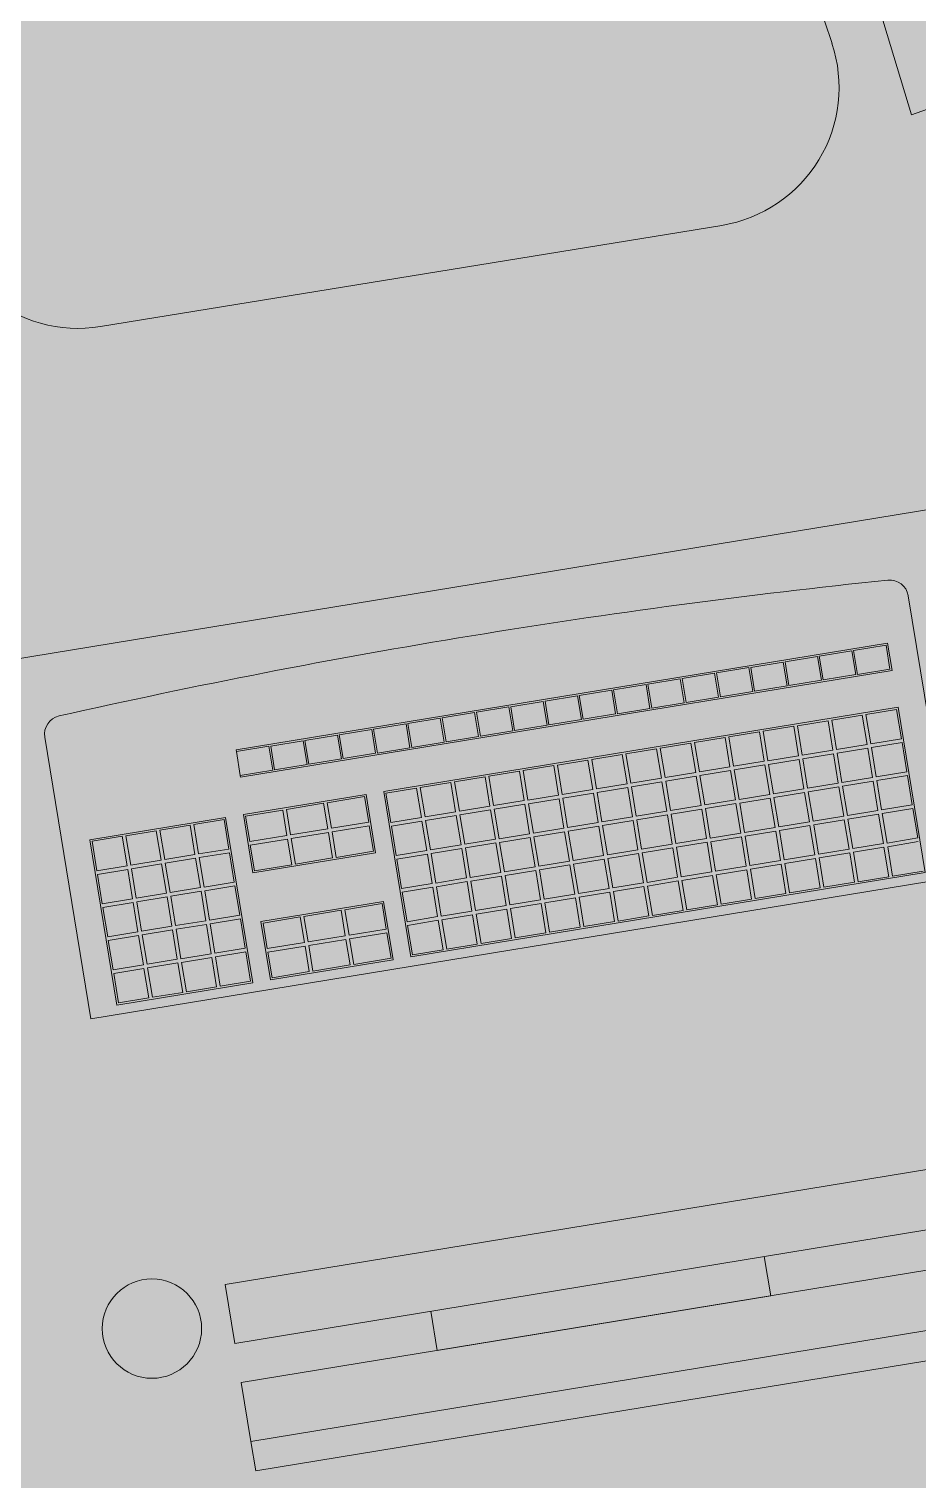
# Model space of a CAD drawing. Header units: metres. Extents: x 2 to 659295185, y -28 to 1124222152.
# Drawn here: x 655577.506 to 655577.953, y 1126597.001 to 1126597.731 of the extents above; entities that cross this region are included whole.
import ezdxf

# ---------------------------------------------------------------- set-up
doc = ezdxf.new("R2010")
doc.units = ezdxf.units.M
doc.header["$MEASUREMENT"] = 0
doc.linetypes.add('DASHDOT', pattern=[1, 0.5, -0.25, 0, -0.25])
doc.layers.get('0').update_dxf_attribs({"linetype": 'CONTINUOUS'})
for name, color, linetype, lineweight in [('LC-EQUIPOS', 12, 'CONTINUOUS', 13), ('LC-MUEBLE MADERA', 12, 'CONTINUOUS', 9), ('LOCALES ASIGNADOS', 41, 'DASHDOT', 0)]:
    doc.layers.add(name, color=color, linetype=linetype, lineweight=lineweight)

# ---------------------------------------------------------------- blocks, each defined once
blk = doc.blocks.new('AA18B')
for p, q in [((-0.181, 0.5061), (-0.7336, 0.4174)), ((-1, 0.4063), (-0.875, 0.4063)), ((-1, -0.4062), (-1, 0.4063)), ((-0.875, 0.4063), (-0.875, -0.4062)), ((0, -0.3518), (0, 0.3518)), ((-0.8125, 0.3249), (-0.8125, -0.3249)), ((-1, -0.4062), (-0.875, -0.4062)), ((-0.7336, -0.4174), (-0.181, -0.5061))]:
    blk.add_line(p, q)
for centre, radius, start, end in [((-0.1562, 0.3518), 0.1562, 0, 99.1102), ((-0.7188, 0.3249), 0.0938, 99.1102, 180), ((-0.7188, -0.3249), 0.0938, 180, 260.8898), ((-0.1562, -0.3518), 0.1562, 260.8898, 0)]:
    blk.add_arc(centre, radius, start, end)
blk = doc.blocks.new('SILLAS ESCRITORIO')
for p, q in [((-0.05156, -0.3273), (-0.01516, 0.01098)), ((-0.01516, 0.01098), (0.01516, -0.01098)), ((0.48358, 0.01098), (0.45325, -0.01098)), ((0.51997, -0.3273), (0.48358, 0.01098)), ((0.01516, -0.01098), (-0.0273, -0.33169)), ((0.45325, -0.01098), (0.49571, -0.33169)), ((-0.0273, -0.33169), (-0.05156, -0.3273)), ((0.49571, -0.33169), (0.51997, -0.3273))]:
    blk.add_line(p, q)
at = {"extrusion": (0, 0, -1), "xscale": 0.4502390087509414, "yscale": 0.4502390087509414, "zscale": -0.4502390083395472, "rotation": 270}
blk.add_blockref('AA18B', (-0.23421, -0.37123), dxfattribs=at)
blk = doc.blocks.new('mueble de equip')
blk.add_lwpolyline([(161.21263, 53.45278), (161.76263, 53.45278), (161.76263, 51.69896), (161.21263, 51.69896)], close=True)
at = {"layer": 'LC-EQUIPOS'}
for p, q in [((161.2537, 53.07252), (161.39732, 53.07252)), ((161.2537, 53.07252), (161.39732, 53.07252)), ((161.39732, 53.07252), (161.39732, 52.63228)), ((161.39732, 53.07252), (161.39732, 52.63228)), ((161.27555, 53.05847), (161.2896, 53.05847)), ((161.27555, 52.72626), (161.27555, 53.05847)), ((161.27555, 53.05847), (161.2896, 53.05847)), ((161.27555, 52.72626), (161.27555, 53.05847)), ((161.27649, 53.04099), (161.27649, 53.05754)), ((161.27649, 53.05754), (161.28866, 53.05754)), ((161.27649, 53.04099), (161.27649, 53.05754)), ((161.27649, 53.05754), (161.28866, 53.05754)), ((161.28866, 53.05754), (161.28866, 53.04099)), ((161.28866, 53.05754), (161.28866, 53.04099)), ((161.2896, 53.05847), (161.2896, 52.72626)), ((161.2896, 53.05847), (161.2896, 52.72626)), ((161.30833, 53.05847), (161.39264, 53.05847)), ((161.30833, 52.7962), (161.30833, 53.05847)), ((161.30833, 53.05847), (161.39264, 53.05847)), ((161.30833, 52.7962), (161.30833, 53.05847)), ((161.30927, 53.04193), (161.30927, 53.05754)), ((161.30927, 53.05754), (161.32426, 53.05754)), ((161.30927, 53.04193), (161.30927, 53.05754)), ((161.30927, 53.05754), (161.32426, 53.05754)), ((161.32426, 53.05754), (161.32426, 53.04193)), ((161.32426, 53.05754), (161.32426, 53.04193)), ((161.32613, 53.04193), (161.32613, 53.05754)), ((161.32613, 53.05754), (161.34112, 53.05754)), ((161.32613, 53.04193), (161.32613, 53.05754)), ((161.32613, 53.05754), (161.34112, 53.05754)), ((161.34112, 53.05754), (161.34112, 53.04193)), ((161.34112, 53.05754), (161.34112, 53.04193)), ((161.34299, 53.04193), (161.34299, 53.05754)), ((161.34299, 53.05754), (161.35798, 53.05754)), ((161.34299, 53.04193), (161.34299, 53.05754)), ((161.34299, 53.05754), (161.35798, 53.05754)), ((161.35798, 53.05754), (161.35798, 53.04193)), ((161.35798, 53.05754), (161.35798, 53.04193)), ((161.35985, 53.04193), (161.35985, 53.05754)), ((161.35985, 53.05754), (161.37484, 53.05754)), ((161.35985, 53.04193), (161.35985, 53.05754)), ((161.35985, 53.05754), (161.37484, 53.05754)), ((161.37484, 53.05754), (161.37484, 53.04193)), ((161.37484, 53.05754), (161.37484, 53.04193)), ((161.37671, 53.04193), (161.37671, 53.05754)), ((161.37671, 53.04193), (161.37671, 53.05754)), ((161.3917, 53.05754), (161.3917, 53.04193)), ((161.3917, 53.05754), (161.3917, 53.04193)), ((161.39264, 53.05847), (161.39264, 52.7962)), ((161.39264, 53.05847), (161.39264, 52.7962)), ((161.54026, 53.04728), (161.54026, 52.67728)), ((161.57026, 52.67728), (161.57026, 53.04728)), ((161.59026, 53.04728), (161.59026, 52.67728)), ((161.62026, 52.67728), (161.62026, 53.04728)), ((161.63526, 53.04728), (161.63526, 52.67728)), ((161.28866, 53.04099), (161.27649, 53.04099)), ((161.28866, 53.04099), (161.27649, 53.04099)), ((161.27649, 53.0235), (161.27649, 53.04005)), ((161.27649, 53.04005), (161.28866, 53.04005)), ((161.27649, 53.0235), (161.27649, 53.04005)), ((161.27649, 53.04005), (161.28866, 53.04005)), ((161.28866, 53.04005), (161.28866, 53.0235)), ((161.28866, 53.04005), (161.28866, 53.0235)), ((161.32426, 53.04193), (161.30927, 53.04193)), ((161.32426, 53.04193), (161.30927, 53.04193)), ((161.30927, 53.02444), (161.30927, 53.04005)), ((161.30927, 53.04005), (161.32426, 53.04005)), ((161.30927, 53.02444), (161.30927, 53.04005)), ((161.30927, 53.04005), (161.32426, 53.04005)), ((161.32426, 53.04005), (161.32426, 53.02444)), ((161.32426, 53.04005), (161.32426, 53.02444)), ((161.34112, 53.04193), (161.32613, 53.04193)), ((161.34112, 53.04193), (161.32613, 53.04193)), ((161.32613, 53.02444), (161.32613, 53.04005)), ((161.32613, 53.04005), (161.34112, 53.04005)), ((161.32613, 53.02444), (161.32613, 53.04005)), ((161.32613, 53.04005), (161.34112, 53.04005)), ((161.34112, 53.04005), (161.34112, 53.02444)), ((161.34112, 53.04005), (161.34112, 53.02444)), ((161.35798, 53.04193), (161.34299, 53.04193)), ((161.35798, 53.04193), (161.34299, 53.04193)), ((161.34299, 53.02444), (161.34299, 53.04005)), ((161.34299, 53.04005), (161.35798, 53.04005)), ((161.34299, 53.02444), (161.34299, 53.04005)), ((161.34299, 53.04005), (161.35798, 53.04005)), ((161.35798, 53.04005), (161.35798, 53.02444)), ((161.35798, 53.04005), (161.35798, 53.02444)), ((161.37484, 53.04193), (161.35985, 53.04193)), ((161.37484, 53.04193), (161.35985, 53.04193)), ((161.35985, 53.02444), (161.35985, 53.04005)), ((161.35985, 53.04005), (161.37484, 53.04005)), ((161.35985, 53.02444), (161.35985, 53.04005)), ((161.35985, 53.04005), (161.37484, 53.04005)), ((161.37484, 53.04005), (161.37484, 53.02444)), ((161.37484, 53.04005), (161.37484, 53.02444)), ((161.3917, 53.04193), (161.37671, 53.04193)), ((161.3917, 53.04193), (161.37671, 53.04193)), ((161.37671, 53.02444), (161.37671, 53.04005)), ((161.37671, 53.04005), (161.3917, 53.04005)), ((161.37671, 53.02444), (161.37671, 53.04005)), ((161.37671, 53.04005), (161.3917, 53.04005)), ((161.3917, 53.04005), (161.3917, 53.02444)), ((161.3917, 53.04005), (161.3917, 53.02444)), ((161.28866, 53.0235), (161.27649, 53.0235)), ((161.28866, 53.0235), (161.27649, 53.0235)), ((161.27649, 53.00602), (161.27649, 53.02257)), ((161.27649, 53.02257), (161.28866, 53.02257)), ((161.27649, 53.00602), (161.27649, 53.02257)), ((161.27649, 53.02257), (161.28866, 53.02257)), ((161.28866, 53.02257), (161.28866, 53.00602)), ((161.28866, 53.02257), (161.28866, 53.00602)), ((161.32426, 53.02444), (161.30927, 53.02444)), ((161.32426, 53.02444), (161.30927, 53.02444)), ((161.30927, 53.00696), (161.30927, 53.02257)), ((161.30927, 53.02257), (161.32426, 53.02257)), ((161.30927, 53.00696), (161.30927, 53.02257)), ((161.30927, 53.02257), (161.32426, 53.02257)), ((161.32426, 53.02257), (161.32426, 53.00696)), ((161.32426, 53.02257), (161.32426, 53.00696)), ((161.34112, 53.02444), (161.32613, 53.02444)), ((161.34112, 53.02444), (161.32613, 53.02444)), ((161.32613, 53.00696), (161.32613, 53.02257)), ((161.32613, 53.02257), (161.34112, 53.02257)), ((161.32613, 53.00696), (161.32613, 53.02257)), ((161.32613, 53.02257), (161.34112, 53.02257)), ((161.34112, 53.02257), (161.34112, 53.00696)), ((161.34112, 53.02257), (161.34112, 53.00696)), ((161.35798, 53.02444), (161.34299, 53.02444)), ((161.35798, 53.02444), (161.34299, 53.02444)), ((161.34299, 53.00696), (161.34299, 53.02257)), ((161.34299, 53.02257), (161.35798, 53.02257)), ((161.34299, 53.00696), (161.34299, 53.02257)), ((161.34299, 53.02257), (161.35798, 53.02257)), ((161.35798, 53.02257), (161.35798, 53.00696)), ((161.35798, 53.02257), (161.35798, 53.00696)), ((161.37484, 53.02444), (161.35985, 53.02444)), ((161.37484, 53.02444), (161.35985, 53.02444)), ((161.35985, 53.00696), (161.35985, 53.02257)), ((161.35985, 53.02257), (161.37484, 53.02257)), ((161.35985, 53.00696), (161.35985, 53.02257)), ((161.35985, 53.02257), (161.37484, 53.02257)), ((161.37484, 53.02257), (161.37484, 53.00696)), ((161.37484, 53.02257), (161.37484, 53.00696)), ((161.3917, 53.02444), (161.37671, 53.02444)), ((161.3917, 53.02444), (161.37671, 53.02444)), ((161.37671, 53.00696), (161.37671, 53.02257)), ((161.37671, 53.02257), (161.3917, 53.02257)), ((161.37671, 53.00696), (161.37671, 53.02257)), ((161.37671, 53.02257), (161.3917, 53.02257)), ((161.3917, 53.02257), (161.3917, 53.00696)), ((161.3917, 53.02257), (161.3917, 53.00696)), ((161.32426, 53.00696), (161.30927, 53.00696)), ((161.32426, 53.00696), (161.30927, 53.00696)), ((161.34112, 53.00696), (161.32613, 53.00696)), ((161.34112, 53.00696), (161.32613, 53.00696)), ((161.35798, 53.00696), (161.34299, 53.00696)), ((161.35798, 53.00696), (161.34299, 53.00696)), ((161.37484, 53.00696), (161.35985, 53.00696)), ((161.37484, 53.00696), (161.35985, 53.00696)), ((161.3917, 53.00696), (161.37671, 53.00696)), ((161.3917, 53.00696), (161.37671, 53.00696)), ((161.28866, 53.00602), (161.27649, 53.00602)), ((161.28866, 53.00602), (161.27649, 53.00602)), ((161.27649, 52.98853), (161.27649, 53.00508)), ((161.27649, 53.00508), (161.28866, 53.00508)), ((161.27649, 52.98853), (161.27649, 53.00508)), ((161.27649, 53.00508), (161.28866, 53.00508)), ((161.28866, 53.00508), (161.28866, 52.98853)), ((161.28866, 53.00508), (161.28866, 52.98853)), ((161.30927, 52.98947), (161.30927, 53.00508)), ((161.30927, 53.00508), (161.32426, 53.00508)), ((161.30927, 52.98947), (161.30927, 53.00508)), ((161.30927, 53.00508), (161.32426, 53.00508)), ((161.32426, 53.00508), (161.32426, 52.98947)), ((161.32426, 53.00508), (161.32426, 52.98947)), ((161.32613, 52.98947), (161.32613, 53.00508)), ((161.32613, 53.00508), (161.34112, 53.00508)), ((161.32613, 52.98947), (161.32613, 53.00508)), ((161.32613, 53.00508), (161.34112, 53.00508)), ((161.34112, 53.00508), (161.34112, 52.98947)), ((161.34112, 53.00508), (161.34112, 52.98947)), ((161.34299, 52.98947), (161.34299, 53.00508)), ((161.34299, 53.00508), (161.35798, 53.00508)), ((161.34299, 52.98947), (161.34299, 53.00508)), ((161.34299, 53.00508), (161.35798, 53.00508)), ((161.35798, 53.00508), (161.35798, 52.98947)), ((161.35798, 53.00508), (161.35798, 52.98947)), ((161.35985, 52.98947), (161.35985, 53.00508)), ((161.35985, 53.00508), (161.37484, 53.00508)), ((161.35985, 52.98947), (161.35985, 53.00508)), ((161.35985, 53.00508), (161.37484, 53.00508)), ((161.37484, 53.00508), (161.37484, 52.98947)), ((161.37484, 53.00508), (161.37484, 52.98947)), ((161.37671, 52.98947), (161.37671, 53.00508)), ((161.37671, 53.00508), (161.3917, 53.00508)), ((161.37671, 52.98947), (161.37671, 53.00508)), ((161.37671, 53.00508), (161.3917, 53.00508)), ((161.3917, 53.00508), (161.3917, 52.98947)), ((161.3917, 53.00508), (161.3917, 52.98947)), ((161.28866, 52.98853), (161.27649, 52.98853)), ((161.28866, 52.98853), (161.27649, 52.98853)), ((161.27649, 52.97105), (161.27649, 52.9876)), ((161.27649, 52.9876), (161.28866, 52.9876)), ((161.27649, 52.97105), (161.27649, 52.9876)), ((161.27649, 52.9876), (161.28866, 52.9876)), ((161.28866, 52.9876), (161.28866, 52.97105)), ((161.28866, 52.9876), (161.28866, 52.97105)), ((161.32426, 52.98947), (161.30927, 52.98947)), ((161.32426, 52.98947), (161.30927, 52.98947)), ((161.30927, 52.97199), (161.30927, 52.9876)), ((161.30927, 52.9876), (161.32426, 52.9876)), ((161.30927, 52.97199), (161.30927, 52.9876)), ((161.30927, 52.9876), (161.32426, 52.9876)), ((161.32426, 52.9876), (161.32426, 52.97199)), ((161.32426, 52.9876), (161.32426, 52.97199)), ((161.34112, 52.98947), (161.32613, 52.98947)), ((161.34112, 52.98947), (161.32613, 52.98947)), ((161.32613, 52.97199), (161.32613, 52.9876)), ((161.32613, 52.9876), (161.34112, 52.9876)), ((161.32613, 52.97199), (161.32613, 52.9876)), ((161.32613, 52.9876), (161.34112, 52.9876)), ((161.34112, 52.9876), (161.34112, 52.97199)), ((161.34112, 52.9876), (161.34112, 52.97199)), ((161.35798, 52.98947), (161.34299, 52.98947)), ((161.35798, 52.98947), (161.34299, 52.98947)), ((161.34299, 52.97199), (161.34299, 52.9876)), ((161.34299, 52.9876), (161.35798, 52.9876)), ((161.34299, 52.97199), (161.34299, 52.9876)), ((161.34299, 52.9876), (161.35798, 52.9876)), ((161.35798, 52.9876), (161.35798, 52.97199)), ((161.35798, 52.9876), (161.35798, 52.97199)), ((161.37484, 52.98947), (161.35985, 52.98947)), ((161.37484, 52.98947), (161.35985, 52.98947)), ((161.35985, 52.97199), (161.35985, 52.9876)), ((161.35985, 52.9876), (161.37484, 52.9876)), ((161.35985, 52.97199), (161.35985, 52.9876)), ((161.35985, 52.9876), (161.37484, 52.9876)), ((161.37484, 52.9876), (161.37484, 52.97199)), ((161.37484, 52.9876), (161.37484, 52.97199)), ((161.3917, 52.98947), (161.37671, 52.98947)), ((161.3917, 52.98947), (161.37671, 52.98947)), ((161.37671, 52.97199), (161.37671, 52.9876)), ((161.37671, 52.9876), (161.3917, 52.9876)), ((161.37671, 52.97199), (161.37671, 52.9876)), ((161.37671, 52.9876), (161.3917, 52.9876)), ((161.3917, 52.9876), (161.3917, 52.97199)), ((161.3917, 52.9876), (161.3917, 52.97199)), ((161.28866, 52.97105), (161.27649, 52.97105)), ((161.28866, 52.97105), (161.27649, 52.97105)), ((161.27649, 52.95356), (161.27649, 52.97011)), ((161.27649, 52.97011), (161.28866, 52.97011)), ((161.27649, 52.95356), (161.27649, 52.97011)), ((161.27649, 52.97011), (161.28866, 52.97011)), ((161.28866, 52.97011), (161.28866, 52.95356)), ((161.28866, 52.97011), (161.28866, 52.95356)), ((161.32426, 52.97199), (161.30927, 52.97199)), ((161.32426, 52.97199), (161.30927, 52.97199)), ((161.30927, 52.9545), (161.30927, 52.97011)), ((161.30927, 52.97011), (161.32426, 52.97011)), ((161.30927, 52.9545), (161.30927, 52.97011)), ((161.30927, 52.97011), (161.32426, 52.97011)), ((161.32426, 52.97011), (161.32426, 52.9545)), ((161.32426, 52.97011), (161.32426, 52.9545)), ((161.34112, 52.97199), (161.32613, 52.97199)), ((161.34112, 52.97199), (161.32613, 52.97199)), ((161.32613, 52.9545), (161.32613, 52.97011)), ((161.32613, 52.97011), (161.34112, 52.97011)), ((161.32613, 52.9545), (161.32613, 52.97011)), ((161.32613, 52.97011), (161.34112, 52.97011)), ((161.34112, 52.97011), (161.34112, 52.9545)), ((161.34112, 52.97011), (161.34112, 52.9545)), ((161.35798, 52.97199), (161.34299, 52.97199)), ((161.35798, 52.97199), (161.34299, 52.97199)), ((161.34299, 52.9545), (161.34299, 52.97011)), ((161.34299, 52.97011), (161.35798, 52.97011)), ((161.34299, 52.9545), (161.34299, 52.97011)), ((161.34299, 52.97011), (161.35798, 52.97011)), ((161.35798, 52.97011), (161.35798, 52.9545)), ((161.35798, 52.97011), (161.35798, 52.9545)), ((161.37484, 52.97199), (161.35985, 52.97199)), ((161.37484, 52.97199), (161.35985, 52.97199)), ((161.35985, 52.9545), (161.35985, 52.97011)), ((161.35985, 52.97011), (161.37484, 52.97011)), ((161.35985, 52.9545), (161.35985, 52.97011)), ((161.35985, 52.97011), (161.37484, 52.97011)), ((161.37484, 52.97011), (161.37484, 52.9545)), ((161.37484, 52.97011), (161.37484, 52.9545)), ((161.3917, 52.97199), (161.37671, 52.97199)), ((161.3917, 52.97199), (161.37671, 52.97199)), ((161.37671, 52.9545), (161.37671, 52.97011)), ((161.37671, 52.97011), (161.3917, 52.97011)), ((161.37671, 52.9545), (161.37671, 52.97011)), ((161.37671, 52.97011), (161.3917, 52.97011)), ((161.3917, 52.97011), (161.3917, 52.9545)), ((161.3917, 52.97011), (161.3917, 52.9545)), ((161.28866, 52.95356), (161.27649, 52.95356)), ((161.28866, 52.95356), (161.27649, 52.95356)), ((161.27649, 52.93608), (161.27649, 52.95263)), ((161.27649, 52.95263), (161.28866, 52.95263)), ((161.27649, 52.93608), (161.27649, 52.95263)), ((161.27649, 52.95263), (161.28866, 52.95263)), ((161.28866, 52.95263), (161.28866, 52.93608)), ((161.28866, 52.95263), (161.28866, 52.93608)), ((161.32426, 52.9545), (161.30927, 52.9545)), ((161.32426, 52.9545), (161.30927, 52.9545)), ((161.30927, 52.93702), (161.30927, 52.95263)), ((161.30927, 52.95263), (161.32426, 52.95263)), ((161.30927, 52.93702), (161.30927, 52.95263)), ((161.30927, 52.95263), (161.32426, 52.95263)), ((161.32426, 52.95263), (161.32426, 52.93702)), ((161.32426, 52.95263), (161.32426, 52.93702)), ((161.34112, 52.9545), (161.32613, 52.9545)), ((161.34112, 52.9545), (161.32613, 52.9545)), ((161.32613, 52.93702), (161.32613, 52.95263)), ((161.32613, 52.95263), (161.34112, 52.95263)), ((161.32613, 52.93702), (161.32613, 52.95263)), ((161.32613, 52.95263), (161.34112, 52.95263)), ((161.34112, 52.95263), (161.34112, 52.93702)), ((161.34112, 52.95263), (161.34112, 52.93702)), ((161.35798, 52.9545), (161.34299, 52.9545)), ((161.35798, 52.9545), (161.34299, 52.9545)), ((161.34299, 52.93702), (161.34299, 52.95263)), ((161.34299, 52.95263), (161.35798, 52.95263)), ((161.34299, 52.93702), (161.34299, 52.95263)), ((161.34299, 52.95263), (161.35798, 52.95263)), ((161.35798, 52.95263), (161.35798, 52.93702)), ((161.35798, 52.95263), (161.35798, 52.93702)), ((161.37484, 52.9545), (161.35985, 52.9545)), ((161.37484, 52.9545), (161.35985, 52.9545)), ((161.35985, 52.93702), (161.35985, 52.95263)), ((161.35985, 52.95263), (161.37484, 52.95263)), ((161.35985, 52.93702), (161.35985, 52.95263)), ((161.35985, 52.95263), (161.37484, 52.95263)), ((161.37484, 52.95263), (161.37484, 52.93702)), ((161.37484, 52.95263), (161.37484, 52.93702)), ((161.3917, 52.9545), (161.37671, 52.9545)), ((161.3917, 52.9545), (161.37671, 52.9545)), ((161.37671, 52.93702), (161.37671, 52.95263)), ((161.37671, 52.95263), (161.3917, 52.95263)), ((161.37671, 52.93702), (161.37671, 52.95263)), ((161.37671, 52.95263), (161.3917, 52.95263)), ((161.3917, 52.95263), (161.3917, 52.93702)), ((161.3917, 52.95263), (161.3917, 52.93702)), ((161.57026, 52.94728), (161.59026, 52.94728)), ((161.59026, 52.77728), (161.59026, 52.94728)), ((161.28866, 52.93608), (161.27649, 52.93608)), ((161.28866, 52.93608), (161.27649, 52.93608)), ((161.27649, 52.91859), (161.27649, 52.93514)), ((161.27649, 52.93514), (161.28866, 52.93514)), ((161.27649, 52.91859), (161.27649, 52.93514)), ((161.27649, 52.93514), (161.28866, 52.93514)), ((161.28866, 52.93514), (161.28866, 52.91859)), ((161.28866, 52.93514), (161.28866, 52.91859)), ((161.32426, 52.93702), (161.30927, 52.93702)), ((161.32426, 52.93702), (161.30927, 52.93702)), ((161.30927, 52.91953), (161.30927, 52.93514)), ((161.30927, 52.93514), (161.32426, 52.93514)), ((161.30927, 52.91953), (161.30927, 52.93514)), ((161.30927, 52.93514), (161.32426, 52.93514)), ((161.32426, 52.93514), (161.32426, 52.91953)), ((161.32426, 52.93514), (161.32426, 52.91953)), ((161.34112, 52.93702), (161.32613, 52.93702)), ((161.34112, 52.93702), (161.32613, 52.93702)), ((161.32613, 52.91953), (161.32613, 52.93514)), ((161.32613, 52.93514), (161.34112, 52.93514)), ((161.32613, 52.91953), (161.32613, 52.93514)), ((161.32613, 52.93514), (161.34112, 52.93514)), ((161.34112, 52.93514), (161.34112, 52.91953)), ((161.34112, 52.93514), (161.34112, 52.91953)), ((161.35798, 52.93702), (161.34299, 52.93702)), ((161.35798, 52.93702), (161.34299, 52.93702)), ((161.34299, 52.91953), (161.34299, 52.93514)), ((161.34299, 52.93514), (161.35798, 52.93514)), ((161.34299, 52.91953), (161.34299, 52.93514)), ((161.34299, 52.93514), (161.35798, 52.93514)), ((161.35798, 52.93514), (161.35798, 52.91953)), ((161.35798, 52.93514), (161.35798, 52.91953)), ((161.37484, 52.93702), (161.35985, 52.93702)), ((161.37484, 52.93702), (161.35985, 52.93702)), ((161.35985, 52.91953), (161.35985, 52.93514)), ((161.35985, 52.93514), (161.37484, 52.93514)), ((161.35985, 52.91953), (161.35985, 52.93514)), ((161.35985, 52.93514), (161.37484, 52.93514)), ((161.37484, 52.93514), (161.37484, 52.91953)), ((161.37484, 52.93514), (161.37484, 52.91953)), ((161.3917, 52.93702), (161.37671, 52.93702)), ((161.3917, 52.93702), (161.37671, 52.93702)), ((161.37671, 52.91953), (161.37671, 52.93514)), ((161.37671, 52.93514), (161.3917, 52.93514)), ((161.37671, 52.91953), (161.37671, 52.93514)), ((161.37671, 52.93514), (161.3917, 52.93514)), ((161.3917, 52.93514), (161.3917, 52.91953)), ((161.3917, 52.93514), (161.3917, 52.91953)), ((161.28866, 52.91859), (161.27649, 52.91859)), ((161.28866, 52.91859), (161.27649, 52.91859)), ((161.32426, 52.91953), (161.30927, 52.91953)), ((161.32426, 52.91953), (161.30927, 52.91953)), ((161.34112, 52.91953), (161.32613, 52.91953)), ((161.34112, 52.91953), (161.32613, 52.91953)), ((161.35798, 52.91953), (161.34299, 52.91953)), ((161.35798, 52.91953), (161.34299, 52.91953)), ((161.37484, 52.91953), (161.35985, 52.91953)), ((161.37484, 52.91953), (161.35985, 52.91953)), ((161.3917, 52.91953), (161.37671, 52.91953)), ((161.3917, 52.91953), (161.37671, 52.91953)), ((161.27649, 52.90111), (161.27649, 52.91766)), ((161.27649, 52.91766), (161.28866, 52.91766)), ((161.27649, 52.90111), (161.27649, 52.91766)), ((161.27649, 52.91766), (161.28866, 52.91766)), ((161.28866, 52.91766), (161.28866, 52.90111)), ((161.28866, 52.91766), (161.28866, 52.90111)), ((161.30927, 52.90205), (161.30927, 52.91766)), ((161.30927, 52.91766), (161.32426, 52.91766)), ((161.30927, 52.90205), (161.30927, 52.91766)), ((161.30927, 52.91766), (161.32426, 52.91766)), ((161.32426, 52.91766), (161.32426, 52.90205)), ((161.32426, 52.91766), (161.32426, 52.90205)), ((161.32613, 52.90205), (161.32613, 52.91766)), ((161.32613, 52.91766), (161.34112, 52.91766)), ((161.32613, 52.90205), (161.32613, 52.91766)), ((161.32613, 52.91766), (161.34112, 52.91766)), ((161.34112, 52.91766), (161.34112, 52.90205)), ((161.34112, 52.91766), (161.34112, 52.90205)), ((161.34299, 52.90205), (161.34299, 52.91766)), ((161.34299, 52.91766), (161.35798, 52.91766)), ((161.34299, 52.90205), (161.34299, 52.91766)), ((161.34299, 52.91766), (161.35798, 52.91766)), ((161.35798, 52.91766), (161.35798, 52.90205)), ((161.35798, 52.91766), (161.35798, 52.90205)), ((161.35985, 52.90205), (161.35985, 52.91766)), ((161.35985, 52.91766), (161.37484, 52.91766)), ((161.35985, 52.90205), (161.35985, 52.91766)), ((161.35985, 52.91766), (161.37484, 52.91766)), ((161.37484, 52.91766), (161.37484, 52.90205)), ((161.37484, 52.91766), (161.37484, 52.90205)), ((161.37671, 52.90205), (161.37671, 52.91766)), ((161.37671, 52.91766), (161.3917, 52.91766)), ((161.37671, 52.90205), (161.37671, 52.91766)), ((161.37671, 52.91766), (161.3917, 52.91766)), ((161.3917, 52.91766), (161.3917, 52.90205)), ((161.3917, 52.91766), (161.3917, 52.90205)), ((161.28866, 52.90111), (161.27649, 52.90111)), ((161.28866, 52.90111), (161.27649, 52.90111)), ((161.27649, 52.88363), (161.27649, 52.90017)), ((161.27649, 52.90017), (161.28866, 52.90017)), ((161.27649, 52.88363), (161.27649, 52.90017)), ((161.27649, 52.90017), (161.28866, 52.90017)), ((161.28866, 52.90017), (161.28866, 52.88363)), ((161.28866, 52.90017), (161.28866, 52.88363)), ((161.32426, 52.90205), (161.30927, 52.90205)), ((161.32426, 52.90205), (161.30927, 52.90205)), ((161.30927, 52.88456), (161.30927, 52.90017)), ((161.30927, 52.90017), (161.32426, 52.90017)), ((161.30927, 52.88456), (161.30927, 52.90017)), ((161.30927, 52.90017), (161.32426, 52.90017)), ((161.32426, 52.90017), (161.32426, 52.88456)), ((161.32426, 52.90017), (161.32426, 52.88456)), ((161.34112, 52.90205), (161.32613, 52.90205)), ((161.34112, 52.90205), (161.32613, 52.90205)), ((161.32613, 52.88456), (161.32613, 52.90017)), ((161.32613, 52.90017), (161.34112, 52.90017)), ((161.32613, 52.88456), (161.32613, 52.90017)), ((161.32613, 52.90017), (161.34112, 52.90017)), ((161.34112, 52.90017), (161.34112, 52.88456)), ((161.34112, 52.90017), (161.34112, 52.88456)), ((161.35798, 52.90205), (161.34299, 52.90205)), ((161.35798, 52.90205), (161.34299, 52.90205)), ((161.34299, 52.88456), (161.34299, 52.90017)), ((161.34299, 52.90017), (161.35798, 52.90017)), ((161.34299, 52.88456), (161.34299, 52.90017)), ((161.34299, 52.90017), (161.35798, 52.90017)), ((161.35798, 52.90017), (161.35798, 52.88456)), ((161.35798, 52.90017), (161.35798, 52.88456)), ((161.37484, 52.90205), (161.35985, 52.90205)), ((161.37484, 52.90205), (161.35985, 52.90205)), ((161.35985, 52.88456), (161.35985, 52.90017)), ((161.35985, 52.90017), (161.37484, 52.90017)), ((161.35985, 52.88456), (161.35985, 52.90017)), ((161.35985, 52.90017), (161.37484, 52.90017)), ((161.37484, 52.90017), (161.37484, 52.88456)), ((161.37484, 52.90017), (161.37484, 52.88456)), ((161.3917, 52.90205), (161.37671, 52.90205)), ((161.3917, 52.90205), (161.37671, 52.90205)), ((161.37671, 52.88456), (161.37671, 52.90017)), ((161.37671, 52.90017), (161.3917, 52.90017)), ((161.37671, 52.88456), (161.37671, 52.90017)), ((161.37671, 52.90017), (161.3917, 52.90017)), ((161.3917, 52.90017), (161.3917, 52.88456)), ((161.3917, 52.90017), (161.3917, 52.88456)), ((161.28866, 52.88363), (161.27649, 52.88363)), ((161.28866, 52.88363), (161.27649, 52.88363)), ((161.27649, 52.86614), (161.27649, 52.88269)), ((161.27649, 52.88269), (161.28866, 52.88269)), ((161.27649, 52.86614), (161.27649, 52.88269)), ((161.27649, 52.88269), (161.28866, 52.88269)), ((161.28866, 52.88269), (161.28866, 52.86614)), ((161.28866, 52.88269), (161.28866, 52.86614)), ((161.32426, 52.88456), (161.30927, 52.88456)), ((161.32426, 52.88456), (161.30927, 52.88456)), ((161.30927, 52.86708), (161.30927, 52.88269)), ((161.30927, 52.88269), (161.32426, 52.88269)), ((161.30927, 52.86708), (161.30927, 52.88269)), ((161.30927, 52.88269), (161.32426, 52.88269)), ((161.32426, 52.88269), (161.32426, 52.86708)), ((161.32426, 52.88269), (161.32426, 52.86708)), ((161.34112, 52.88456), (161.32613, 52.88456)), ((161.34112, 52.88456), (161.32613, 52.88456)), ((161.32613, 52.86708), (161.32613, 52.88269)), ((161.32613, 52.88269), (161.34112, 52.88269)), ((161.32613, 52.86708), (161.32613, 52.88269)), ((161.32613, 52.88269), (161.34112, 52.88269)), ((161.34112, 52.88269), (161.34112, 52.86708)), ((161.34112, 52.88269), (161.34112, 52.86708)), ((161.35798, 52.88456), (161.34299, 52.88456)), ((161.35798, 52.88456), (161.34299, 52.88456)), ((161.34299, 52.86708), (161.34299, 52.88269)), ((161.34299, 52.88269), (161.35798, 52.88269)), ((161.34299, 52.86708), (161.34299, 52.88269)), ((161.34299, 52.88269), (161.35798, 52.88269)), ((161.35798, 52.88269), (161.35798, 52.86708)), ((161.35798, 52.88269), (161.35798, 52.86708)), ((161.37484, 52.88456), (161.35985, 52.88456)), ((161.37484, 52.88456), (161.35985, 52.88456)), ((161.35985, 52.86708), (161.35985, 52.88269)), ((161.35985, 52.88269), (161.37484, 52.88269)), ((161.35985, 52.86708), (161.35985, 52.88269)), ((161.35985, 52.88269), (161.37484, 52.88269)), ((161.37484, 52.88269), (161.37484, 52.86708)), ((161.37484, 52.88269), (161.37484, 52.86708)), ((161.3917, 52.88456), (161.37671, 52.88456)), ((161.3917, 52.88456), (161.37671, 52.88456)), ((161.37671, 52.86708), (161.37671, 52.88269)), ((161.37671, 52.88269), (161.3917, 52.88269)), ((161.37671, 52.86708), (161.37671, 52.88269)), ((161.37671, 52.88269), (161.3917, 52.88269)), ((161.3917, 52.88269), (161.3917, 52.86708)), ((161.3917, 52.88269), (161.3917, 52.86708)), ((161.28866, 52.86614), (161.27649, 52.86614)), ((161.28866, 52.86614), (161.27649, 52.86614)), ((161.27649, 52.84866), (161.27649, 52.8652)), ((161.27649, 52.8652), (161.28866, 52.8652)), ((161.27649, 52.84866), (161.27649, 52.8652)), ((161.27649, 52.8652), (161.28866, 52.8652)), ((161.28866, 52.8652), (161.28866, 52.84866)), ((161.28866, 52.8652), (161.28866, 52.84866)), ((161.32426, 52.86708), (161.30927, 52.86708)), ((161.32426, 52.86708), (161.30927, 52.86708)), ((161.30927, 52.84959), (161.30927, 52.8652)), ((161.30927, 52.8652), (161.32426, 52.8652)), ((161.30927, 52.84959), (161.30927, 52.8652)), ((161.30927, 52.8652), (161.32426, 52.8652)), ((161.32426, 52.8652), (161.32426, 52.84959)), ((161.32426, 52.8652), (161.32426, 52.84959)), ((161.34112, 52.86708), (161.32613, 52.86708)), ((161.34112, 52.86708), (161.32613, 52.86708)), ((161.32613, 52.84959), (161.32613, 52.8652)), ((161.32613, 52.8652), (161.34112, 52.8652)), ((161.32613, 52.84959), (161.32613, 52.8652)), ((161.32613, 52.8652), (161.34112, 52.8652)), ((161.34112, 52.8652), (161.34112, 52.84959)), ((161.34112, 52.8652), (161.34112, 52.84959)), ((161.35798, 52.86708), (161.34299, 52.86708)), ((161.35798, 52.86708), (161.34299, 52.86708)), ((161.34299, 52.84959), (161.34299, 52.8652)), ((161.34299, 52.8652), (161.35798, 52.8652)), ((161.34299, 52.84959), (161.34299, 52.8652)), ((161.34299, 52.8652), (161.35798, 52.8652)), ((161.35798, 52.8652), (161.35798, 52.84959)), ((161.35798, 52.8652), (161.35798, 52.84959)), ((161.37484, 52.86708), (161.35985, 52.86708)), ((161.37484, 52.86708), (161.35985, 52.86708)), ((161.35985, 52.84959), (161.35985, 52.8652)), ((161.35985, 52.8652), (161.37484, 52.8652)), ((161.35985, 52.84959), (161.35985, 52.8652)), ((161.35985, 52.8652), (161.37484, 52.8652)), ((161.37484, 52.8652), (161.37484, 52.84959)), ((161.37484, 52.8652), (161.37484, 52.84959)), ((161.3917, 52.86708), (161.37671, 52.86708)), ((161.3917, 52.86708), (161.37671, 52.86708)), ((161.37671, 52.84959), (161.37671, 52.8652)), ((161.37671, 52.8652), (161.3917, 52.8652)), ((161.37671, 52.84959), (161.37671, 52.8652)), ((161.37671, 52.8652), (161.3917, 52.8652)), ((161.3917, 52.8652), (161.3917, 52.84959)), ((161.3917, 52.8652), (161.3917, 52.84959)), ((161.28866, 52.84866), (161.27649, 52.84866)), ((161.28866, 52.84866), (161.27649, 52.84866)), ((161.27649, 52.83117), (161.27649, 52.84772)), ((161.27649, 52.84772), (161.28866, 52.84772)), ((161.27649, 52.83117), (161.27649, 52.84772)), ((161.27649, 52.84772), (161.28866, 52.84772)), ((161.28866, 52.84772), (161.28866, 52.83117)), ((161.28866, 52.84772), (161.28866, 52.83117)), ((161.32426, 52.84959), (161.30927, 52.84959)), ((161.32426, 52.84959), (161.30927, 52.84959)), ((161.30927, 52.83211), (161.30927, 52.84772)), ((161.30927, 52.84772), (161.32426, 52.84772)), ((161.30927, 52.83211), (161.30927, 52.84772)), ((161.30927, 52.84772), (161.32426, 52.84772)), ((161.32426, 52.84772), (161.32426, 52.83211)), ((161.32426, 52.84772), (161.32426, 52.83211)), ((161.34112, 52.84959), (161.32613, 52.84959)), ((161.34112, 52.84959), (161.32613, 52.84959)), ((161.32613, 52.83211), (161.32613, 52.84772)), ((161.32613, 52.84772), (161.34112, 52.84772)), ((161.32613, 52.83211), (161.32613, 52.84772)), ((161.32613, 52.84772), (161.34112, 52.84772)), ((161.34112, 52.84772), (161.34112, 52.83211)), ((161.34112, 52.84772), (161.34112, 52.83211)), ((161.35798, 52.84959), (161.34299, 52.84959)), ((161.35798, 52.84959), (161.34299, 52.84959)), ((161.34299, 52.83211), (161.34299, 52.84772)), ((161.34299, 52.84772), (161.35798, 52.84772)), ((161.34299, 52.83211), (161.34299, 52.84772)), ((161.34299, 52.84772), (161.35798, 52.84772)), ((161.35798, 52.84772), (161.35798, 52.83211)), ((161.35798, 52.84772), (161.35798, 52.83211)), ((161.37484, 52.84959), (161.35985, 52.84959)), ((161.37484, 52.84959), (161.35985, 52.84959)), ((161.35985, 52.83211), (161.35985, 52.84772)), ((161.35985, 52.84772), (161.37484, 52.84772)), ((161.35985, 52.83211), (161.35985, 52.84772)), ((161.35985, 52.84772), (161.37484, 52.84772)), ((161.37484, 52.84772), (161.37484, 52.83211)), ((161.37484, 52.84772), (161.37484, 52.83211)), ((161.3917, 52.84959), (161.37671, 52.84959)), ((161.3917, 52.84959), (161.37671, 52.84959)), ((161.37671, 52.83211), (161.37671, 52.84772)), ((161.37671, 52.84772), (161.3917, 52.84772)), ((161.37671, 52.83211), (161.37671, 52.84772)), ((161.37671, 52.84772), (161.3917, 52.84772)), ((161.3917, 52.84772), (161.3917, 52.83211)), ((161.3917, 52.84772), (161.3917, 52.83211)), ((161.28866, 52.83117), (161.27649, 52.83117)), ((161.28866, 52.83117), (161.27649, 52.83117)), ((161.32426, 52.83211), (161.30927, 52.83211)), ((161.32426, 52.83211), (161.30927, 52.83211)), ((161.34112, 52.83211), (161.32613, 52.83211)), ((161.34112, 52.83211), (161.32613, 52.83211)), ((161.35798, 52.83211), (161.34299, 52.83211)), ((161.35798, 52.83211), (161.34299, 52.83211)), ((161.37484, 52.83211), (161.35985, 52.83211)), ((161.37484, 52.83211), (161.35985, 52.83211)), ((161.3917, 52.83211), (161.37671, 52.83211)), ((161.3917, 52.83211), (161.37671, 52.83211)), ((161.27649, 52.81369), (161.27649, 52.83023)), ((161.27649, 52.83023), (161.28866, 52.83023)), ((161.27649, 52.81369), (161.27649, 52.83023)), ((161.27649, 52.83023), (161.28866, 52.83023)), ((161.28866, 52.83023), (161.28866, 52.81369)), ((161.28866, 52.83023), (161.28866, 52.81369)), ((161.30927, 52.81462), (161.30927, 52.83023)), ((161.30927, 52.83023), (161.32426, 52.83023)), ((161.30927, 52.81462), (161.30927, 52.83023)), ((161.30927, 52.83023), (161.32426, 52.83023)), ((161.32426, 52.83023), (161.32426, 52.81462)), ((161.32426, 52.83023), (161.32426, 52.81462)), ((161.32613, 52.81462), (161.32613, 52.83023)), ((161.32613, 52.83023), (161.34112, 52.83023)), ((161.32613, 52.81462), (161.32613, 52.83023)), ((161.32613, 52.83023), (161.34112, 52.83023)), ((161.34112, 52.83023), (161.34112, 52.81462)), ((161.34112, 52.83023), (161.34112, 52.81462)), ((161.34299, 52.81462), (161.34299, 52.83023)), ((161.34299, 52.83023), (161.35798, 52.83023)), ((161.34299, 52.81462), (161.34299, 52.83023)), ((161.34299, 52.83023), (161.35798, 52.83023)), ((161.35798, 52.83023), (161.35798, 52.81462)), ((161.35798, 52.83023), (161.35798, 52.81462)), ((161.35985, 52.81462), (161.35985, 52.83023)), ((161.35985, 52.83023), (161.37484, 52.83023)), ((161.35985, 52.81462), (161.35985, 52.83023)), ((161.35985, 52.83023), (161.37484, 52.83023)), ((161.37484, 52.83023), (161.37484, 52.81462)), ((161.37484, 52.83023), (161.37484, 52.81462)), ((161.37671, 52.81462), (161.37671, 52.83023)), ((161.37671, 52.83023), (161.3917, 52.83023)), ((161.37671, 52.81462), (161.37671, 52.83023)), ((161.37671, 52.83023), (161.3917, 52.83023)), ((161.3917, 52.83023), (161.3917, 52.81462)), ((161.3917, 52.83023), (161.3917, 52.81462)), ((161.28866, 52.81369), (161.27649, 52.81369)), ((161.28866, 52.81369), (161.27649, 52.81369)), ((161.27649, 52.7962), (161.27649, 52.81275)), ((161.27649, 52.81275), (161.28866, 52.81275)), ((161.27649, 52.7962), (161.27649, 52.81275)), ((161.27649, 52.81275), (161.28866, 52.81275)), ((161.28866, 52.81275), (161.28866, 52.7962)), ((161.28866, 52.81275), (161.28866, 52.7962)), ((161.32426, 52.81462), (161.30927, 52.81462)), ((161.32426, 52.81462), (161.30927, 52.81462)), ((161.30927, 52.79714), (161.30927, 52.81275)), ((161.30927, 52.81275), (161.32426, 52.81275)), ((161.30927, 52.79714), (161.30927, 52.81275)), ((161.30927, 52.81275), (161.32426, 52.81275)), ((161.32426, 52.81275), (161.32426, 52.79714)), ((161.32426, 52.81275), (161.32426, 52.79714)), ((161.34112, 52.81462), (161.32613, 52.81462)), ((161.34112, 52.81462), (161.32613, 52.81462)), ((161.32613, 52.79714), (161.32613, 52.81275)), ((161.32613, 52.81275), (161.34112, 52.81275)), ((161.32613, 52.79714), (161.32613, 52.81275)), ((161.32613, 52.81275), (161.34112, 52.81275)), ((161.34112, 52.81275), (161.34112, 52.79714)), ((161.34112, 52.81275), (161.34112, 52.79714)), ((161.35798, 52.81462), (161.34299, 52.81462)), ((161.35798, 52.81462), (161.34299, 52.81462)), ((161.34299, 52.79714), (161.34299, 52.81275)), ((161.34299, 52.81275), (161.35798, 52.81275)), ((161.34299, 52.79714), (161.34299, 52.81275)), ((161.34299, 52.81275), (161.35798, 52.81275)), ((161.35798, 52.81275), (161.35798, 52.79714)), ((161.35798, 52.81275), (161.35798, 52.79714)), ((161.37484, 52.81462), (161.35985, 52.81462)), ((161.37484, 52.81462), (161.35985, 52.81462)), ((161.35985, 52.79714), (161.35985, 52.81275)), ((161.35985, 52.81275), (161.37484, 52.81275)), ((161.35985, 52.79714), (161.35985, 52.81275)), ((161.35985, 52.81275), (161.37484, 52.81275)), ((161.37484, 52.81275), (161.37484, 52.79714)), ((161.37484, 52.81275), (161.37484, 52.79714)), ((161.3917, 52.81462), (161.37671, 52.81462)), ((161.3917, 52.81462), (161.37671, 52.81462)), ((161.37671, 52.79714), (161.37671, 52.81275)), ((161.37671, 52.81275), (161.3917, 52.81275)), ((161.37671, 52.79714), (161.37671, 52.81275)), ((161.37671, 52.81275), (161.3917, 52.81275)), ((161.3917, 52.81275), (161.3917, 52.79714)), ((161.3917, 52.81275), (161.3917, 52.79714)), ((161.28866, 52.7962), (161.27649, 52.7962)), ((161.28866, 52.7962), (161.27649, 52.7962)), ((161.27649, 52.77872), (161.27649, 52.79526)), ((161.27649, 52.79526), (161.28866, 52.79526)), ((161.27649, 52.77872), (161.27649, 52.79526)), ((161.27649, 52.79526), (161.28866, 52.79526)), ((161.28866, 52.79526), (161.28866, 52.77872)), ((161.28866, 52.79526), (161.28866, 52.77872)), ((161.39264, 52.7962), (161.30833, 52.7962)), ((161.39264, 52.7962), (161.30833, 52.7962)), ((161.32426, 52.79714), (161.30927, 52.79714)), ((161.32426, 52.79714), (161.30927, 52.79714)), ((161.34112, 52.79714), (161.32613, 52.79714)), ((161.34112, 52.79714), (161.32613, 52.79714)), ((161.35798, 52.79714), (161.34299, 52.79714)), ((161.35798, 52.79714), (161.34299, 52.79714)), ((161.37484, 52.79714), (161.35985, 52.79714)), ((161.37484, 52.79714), (161.35985, 52.79714)), ((161.3917, 52.79714), (161.37671, 52.79714)), ((161.3917, 52.79714), (161.37671, 52.79714)), ((161.30833, 52.78715), (161.33809, 52.78715)), ((161.30833, 52.72461), (161.30833, 52.78715)), ((161.30833, 52.78715), (161.33809, 52.78715)), ((161.30833, 52.72461), (161.30833, 52.78715)), ((161.33809, 52.78715), (161.33809, 52.72461)), ((161.33809, 52.78715), (161.33809, 52.72461)), ((161.36288, 52.78715), (161.39264, 52.78715)), ((161.36288, 52.72461), (161.36288, 52.78715)), ((161.36288, 52.78715), (161.39264, 52.78715)), ((161.36288, 52.72461), (161.36288, 52.78715)), ((161.39264, 52.78715), (161.39264, 52.72461)), ((161.39264, 52.78715), (161.39264, 52.72461)), ((161.30927, 52.76724), (161.30927, 52.78621)), ((161.30927, 52.78621), (161.32227, 52.78621)), ((161.30927, 52.76724), (161.30927, 52.78621)), ((161.30927, 52.78621), (161.32227, 52.78621)), ((161.32227, 52.78621), (161.32227, 52.76724)), ((161.32227, 52.78621), (161.32227, 52.76724)), ((161.32415, 52.76724), (161.32415, 52.78621)), ((161.32415, 52.78621), (161.33715, 52.78621)), ((161.32415, 52.76724), (161.32415, 52.78621)), ((161.32415, 52.78621), (161.33715, 52.78621)), ((161.33715, 52.78621), (161.33715, 52.76724)), ((161.33715, 52.78621), (161.33715, 52.76724)), ((161.36382, 52.76724), (161.36382, 52.78621)), ((161.36382, 52.78621), (161.37682, 52.78621)), ((161.36382, 52.76724), (161.36382, 52.78621)), ((161.36382, 52.78621), (161.37682, 52.78621)), ((161.37682, 52.78621), (161.37682, 52.76724)), ((161.37682, 52.78621), (161.37682, 52.76724)), ((161.3787, 52.76724), (161.3787, 52.78621)), ((161.3787, 52.78621), (161.3917, 52.78621)), ((161.3787, 52.76724), (161.3787, 52.78621)), ((161.3787, 52.78621), (161.3917, 52.78621)), ((161.3917, 52.78621), (161.3917, 52.76724)), ((161.3917, 52.78621), (161.3917, 52.76724)), ((161.28866, 52.77872), (161.27649, 52.77872)), ((161.28866, 52.77872), (161.27649, 52.77872)), ((161.27649, 52.76123), (161.27649, 52.77778)), ((161.27649, 52.77778), (161.28866, 52.77778)), ((161.27649, 52.76123), (161.27649, 52.77778)), ((161.27649, 52.77778), (161.28866, 52.77778)), ((161.28866, 52.77778), (161.28866, 52.76123)), ((161.28866, 52.77778), (161.28866, 52.76123)), ((161.57026, 52.77728), (161.59026, 52.77728)), ((161.32227, 52.76724), (161.30927, 52.76724)), ((161.32227, 52.76724), (161.30927, 52.76724)), ((161.30927, 52.74639), (161.30927, 52.76536)), ((161.30927, 52.76536), (161.32227, 52.76536)), ((161.30927, 52.74639), (161.30927, 52.76536)), ((161.30927, 52.76536), (161.32227, 52.76536)), ((161.32227, 52.76536), (161.32227, 52.74639)), ((161.32227, 52.76536), (161.32227, 52.74639)), ((161.33715, 52.76724), (161.32415, 52.76724)), ((161.33715, 52.76724), (161.32415, 52.76724)), ((161.32415, 52.74639), (161.32415, 52.76536)), ((161.32415, 52.76536), (161.33715, 52.76536)), ((161.32415, 52.74639), (161.32415, 52.76536)), ((161.32415, 52.76536), (161.33715, 52.76536)), ((161.33715, 52.76536), (161.33715, 52.74639)), ((161.33715, 52.76536), (161.33715, 52.74639)), ((161.37682, 52.76724), (161.36382, 52.76724)), ((161.37682, 52.76724), (161.36382, 52.76724)), ((161.36382, 52.74639), (161.36382, 52.76536)), ((161.36382, 52.76536), (161.37682, 52.76536)), ((161.36382, 52.74639), (161.36382, 52.76536)), ((161.36382, 52.76536), (161.37682, 52.76536)), ((161.37682, 52.76536), (161.37682, 52.74639)), ((161.37682, 52.76536), (161.37682, 52.74639)), ((161.3917, 52.76724), (161.3787, 52.76724)), ((161.3917, 52.76724), (161.3787, 52.76724)), ((161.3787, 52.74639), (161.3787, 52.76536)), ((161.3787, 52.76536), (161.3917, 52.76536)), ((161.3787, 52.74639), (161.3787, 52.76536)), ((161.3787, 52.76536), (161.3917, 52.76536)), ((161.3917, 52.76536), (161.3917, 52.74639)), ((161.3917, 52.76536), (161.3917, 52.74639)), ((161.28866, 52.76123), (161.27649, 52.76123)), ((161.28866, 52.76123), (161.27649, 52.76123)), ((161.27649, 52.74375), (161.27649, 52.76029)), ((161.27649, 52.76029), (161.28866, 52.76029)), ((161.27649, 52.74375), (161.27649, 52.76029)), ((161.27649, 52.76029), (161.28866, 52.76029)), ((161.28866, 52.76029), (161.28866, 52.74375)), ((161.28866, 52.76029), (161.28866, 52.74375)), ((161.28866, 52.74375), (161.27649, 52.74375)), ((161.28866, 52.74375), (161.27649, 52.74375)), ((161.32227, 52.74639), (161.30927, 52.74639)), ((161.32227, 52.74639), (161.30927, 52.74639)), ((161.30927, 52.72554), (161.30927, 52.74452)), ((161.30927, 52.74452), (161.32227, 52.74452)), ((161.30927, 52.72554), (161.30927, 52.74452)), ((161.30927, 52.74452), (161.32227, 52.74452)), ((161.32227, 52.74452), (161.32227, 52.72554)), ((161.32227, 52.74452), (161.32227, 52.72554)), ((161.33715, 52.74639), (161.32415, 52.74639)), ((161.33715, 52.74639), (161.32415, 52.74639)), ((161.32415, 52.72554), (161.32415, 52.74452)), ((161.32415, 52.74452), (161.33715, 52.74452)), ((161.32415, 52.72554), (161.32415, 52.74452)), ((161.32415, 52.74452), (161.33715, 52.74452)), ((161.33715, 52.74452), (161.33715, 52.72554)), ((161.33715, 52.74452), (161.33715, 52.72554)), ((161.37682, 52.74639), (161.36382, 52.74639)), ((161.37682, 52.74639), (161.36382, 52.74639)), ((161.36382, 52.72554), (161.36382, 52.74452)), ((161.36382, 52.74452), (161.37682, 52.74452)), ((161.36382, 52.72554), (161.36382, 52.74452)), ((161.36382, 52.74452), (161.37682, 52.74452)), ((161.37682, 52.74452), (161.37682, 52.72554)), ((161.37682, 52.74452), (161.37682, 52.72554)), ((161.3917, 52.74639), (161.3787, 52.74639)), ((161.3917, 52.74639), (161.3787, 52.74639)), ((161.3787, 52.72554), (161.3787, 52.74452)), ((161.3787, 52.74452), (161.3917, 52.74452)), ((161.3787, 52.72554), (161.3787, 52.74452)), ((161.3787, 52.74452), (161.3917, 52.74452)), ((161.3917, 52.74452), (161.3917, 52.72554)), ((161.3917, 52.74452), (161.3917, 52.72554)), ((161.27649, 52.72626), (161.27649, 52.74281)), ((161.27649, 52.74281), (161.28866, 52.74281)), ((161.27649, 52.72626), (161.27649, 52.74281)), ((161.27649, 52.74281), (161.28866, 52.74281)), ((161.28866, 52.74281), (161.28866, 52.72626)), ((161.28866, 52.74281), (161.28866, 52.72626)), ((161.27649, 52.72626), (161.27555, 52.72626)), ((161.27649, 52.72626), (161.27555, 52.72626)), ((161.28866, 52.72626), (161.27649, 52.72626)), ((161.28866, 52.72626), (161.27649, 52.72626)), ((161.2896, 52.72626), (161.28866, 52.72626)), ((161.2896, 52.72626), (161.28866, 52.72626)), ((161.33809, 52.72461), (161.30833, 52.72461)), ((161.33809, 52.72461), (161.30833, 52.72461)), ((161.32227, 52.72554), (161.30927, 52.72554)), ((161.32227, 52.72554), (161.30927, 52.72554)), ((161.33715, 52.72554), (161.32415, 52.72554)), ((161.33715, 52.72554), (161.32415, 52.72554)), ((161.39264, 52.72461), (161.36288, 52.72461)), ((161.39264, 52.72461), (161.36288, 52.72461)), ((161.37682, 52.72554), (161.36382, 52.72554)), ((161.37682, 52.72554), (161.36382, 52.72554)), ((161.3917, 52.72554), (161.3787, 52.72554)), ((161.3917, 52.72554), (161.3787, 52.72554)), ((161.30833, 52.71555), (161.39264, 52.71555)), ((161.30833, 52.64633), (161.30833, 52.71555)), ((161.30833, 52.71555), (161.39264, 52.71555)), ((161.30833, 52.64633), (161.30833, 52.71555)), ((161.30927, 52.69918), (161.30927, 52.71461)), ((161.30927, 52.71461), (161.32426, 52.71461)), ((161.30927, 52.69918), (161.30927, 52.71461)), ((161.30927, 52.71461), (161.32426, 52.71461)), ((161.32426, 52.71461), (161.32426, 52.69918)), ((161.32426, 52.71461), (161.32426, 52.69918)), ((161.32613, 52.69918), (161.32613, 52.71461)), ((161.32613, 52.71461), (161.34112, 52.71461)), ((161.32613, 52.69918), (161.32613, 52.71461)), ((161.32613, 52.71461), (161.34112, 52.71461)), ((161.34112, 52.71461), (161.34112, 52.69918)), ((161.34112, 52.71461), (161.34112, 52.69918)), ((161.34299, 52.69918), (161.34299, 52.71461)), ((161.34299, 52.71461), (161.35798, 52.71461)), ((161.34299, 52.69918), (161.34299, 52.71461)), ((161.34299, 52.71461), (161.35798, 52.71461)), ((161.35798, 52.71461), (161.35798, 52.69918)), ((161.35798, 52.71461), (161.35798, 52.69918)), ((161.35985, 52.69918), (161.35985, 52.71461)), ((161.35985, 52.71461), (161.37484, 52.71461)), ((161.35985, 52.69918), (161.35985, 52.71461)), ((161.35985, 52.71461), (161.37484, 52.71461)), ((161.37484, 52.71461), (161.37484, 52.69918)), ((161.37484, 52.71461), (161.37484, 52.69918)), ((161.37671, 52.69918), (161.37671, 52.71461)), ((161.37671, 52.71461), (161.3917, 52.71461)), ((161.37671, 52.69918), (161.37671, 52.71461)), ((161.37671, 52.71461), (161.3917, 52.71461)), ((161.3917, 52.71461), (161.3917, 52.69918)), ((161.3917, 52.71461), (161.3917, 52.69918)), ((161.39264, 52.71555), (161.39264, 52.64633)), ((161.39264, 52.71555), (161.39264, 52.64633)), ((161.32426, 52.69918), (161.30927, 52.69918)), ((161.32426, 52.69918), (161.30927, 52.69918)), ((161.30927, 52.68188), (161.30927, 52.69731)), ((161.30927, 52.69731), (161.32426, 52.69731)), ((161.30927, 52.68188), (161.30927, 52.69731)), ((161.30927, 52.69731), (161.32426, 52.69731)), ((161.32426, 52.69731), (161.32426, 52.68188)), ((161.32426, 52.69731), (161.32426, 52.68188)), ((161.34112, 52.69918), (161.32613, 52.69918)), ((161.34112, 52.69918), (161.32613, 52.69918)), ((161.32613, 52.68188), (161.32613, 52.69731)), ((161.32613, 52.69731), (161.34112, 52.69731)), ((161.32613, 52.68188), (161.32613, 52.69731)), ((161.32613, 52.69731), (161.34112, 52.69731)), ((161.34112, 52.69731), (161.34112, 52.68188)), ((161.34112, 52.69731), (161.34112, 52.68188)), ((161.35798, 52.69918), (161.34299, 52.69918)), ((161.35798, 52.69918), (161.34299, 52.69918)), ((161.34299, 52.68188), (161.34299, 52.69731)), ((161.34299, 52.69731), (161.35798, 52.69731)), ((161.34299, 52.68188), (161.34299, 52.69731)), ((161.34299, 52.69731), (161.35798, 52.69731)), ((161.35798, 52.69731), (161.35798, 52.68188)), ((161.35798, 52.69731), (161.35798, 52.68188)), ((161.37484, 52.69918), (161.35985, 52.69918)), ((161.37484, 52.69918), (161.35985, 52.69918)), ((161.35985, 52.68188), (161.35985, 52.69731)), ((161.35985, 52.69731), (161.37484, 52.69731)), ((161.35985, 52.68188), (161.35985, 52.69731)), ((161.35985, 52.69731), (161.37484, 52.69731)), ((161.37484, 52.69731), (161.37484, 52.68188)), ((161.37484, 52.69731), (161.37484, 52.68188)), ((161.3917, 52.69918), (161.37671, 52.69918)), ((161.3917, 52.69918), (161.37671, 52.69918)), ((161.37671, 52.68188), (161.37671, 52.69731)), ((161.37671, 52.69731), (161.3917, 52.69731)), ((161.37671, 52.68188), (161.37671, 52.69731)), ((161.37671, 52.69731), (161.3917, 52.69731)), ((161.3917, 52.69731), (161.3917, 52.68188)), ((161.3917, 52.69731), (161.3917, 52.68188)), ((161.32426, 52.68188), (161.30927, 52.68188)), ((161.32426, 52.68188), (161.30927, 52.68188)), ((161.30927, 52.66457), (161.30927, 52.68)), ((161.30927, 52.68), (161.32426, 52.68)), ((161.30927, 52.66457), (161.30927, 52.68)), ((161.30927, 52.68), (161.32426, 52.68)), ((161.32426, 52.68), (161.32426, 52.66457)), ((161.32426, 52.68), (161.32426, 52.66457)), ((161.34112, 52.68188), (161.32613, 52.68188)), ((161.34112, 52.68188), (161.32613, 52.68188)), ((161.32613, 52.66457), (161.32613, 52.68)), ((161.32613, 52.68), (161.34112, 52.68)), ((161.32613, 52.66457), (161.32613, 52.68)), ((161.32613, 52.68), (161.34112, 52.68)), ((161.34112, 52.68), (161.34112, 52.66457)), ((161.34112, 52.68), (161.34112, 52.66457)), ((161.35798, 52.68188), (161.34299, 52.68188)), ((161.35798, 52.68188), (161.34299, 52.68188)), ((161.34299, 52.66457), (161.34299, 52.68)), ((161.34299, 52.68), (161.35798, 52.68)), ((161.34299, 52.66457), (161.34299, 52.68)), ((161.34299, 52.68), (161.35798, 52.68)), ((161.35798, 52.68), (161.35798, 52.66457)), ((161.35798, 52.68), (161.35798, 52.66457)), ((161.37484, 52.68188), (161.35985, 52.68188)), ((161.37484, 52.68188), (161.35985, 52.68188)), ((161.35985, 52.66457), (161.35985, 52.68)), ((161.35985, 52.68), (161.37484, 52.68)), ((161.35985, 52.66457), (161.35985, 52.68)), ((161.35985, 52.68), (161.37484, 52.68)), ((161.37484, 52.68), (161.37484, 52.66457)), ((161.37484, 52.68), (161.37484, 52.66457)), ((161.3917, 52.68188), (161.37671, 52.68188)), ((161.3917, 52.68188), (161.37671, 52.68188)), ((161.37671, 52.66457), (161.37671, 52.68)), ((161.37671, 52.68), (161.3917, 52.68)), ((161.37671, 52.66457), (161.37671, 52.68)), ((161.37671, 52.68), (161.3917, 52.68)), ((161.3917, 52.68), (161.3917, 52.66457)), ((161.3917, 52.68), (161.3917, 52.66457)), ((161.57026, 52.67728), (161.54026, 52.67728)), ((161.62026, 52.67728), (161.59026, 52.67728)), ((161.63526, 52.67728), (161.62026, 52.67728)), ((161.32426, 52.66457), (161.30927, 52.66457)), ((161.32426, 52.66457), (161.30927, 52.66457)), ((161.34112, 52.66457), (161.32613, 52.66457)), ((161.34112, 52.66457), (161.32613, 52.66457)), ((161.35798, 52.66457), (161.34299, 52.66457)), ((161.35798, 52.66457), (161.34299, 52.66457)), ((161.37484, 52.66457), (161.35985, 52.66457)), ((161.37484, 52.66457), (161.35985, 52.66457)), ((161.3917, 52.66457), (161.37671, 52.66457)), ((161.3917, 52.66457), (161.37671, 52.66457)), ((161.30927, 52.64727), (161.30927, 52.6627)), ((161.30927, 52.6627), (161.32426, 52.6627)), ((161.30927, 52.64727), (161.30927, 52.6627)), ((161.30927, 52.6627), (161.32426, 52.6627)), ((161.32426, 52.6627), (161.32426, 52.64727)), ((161.32426, 52.6627), (161.32426, 52.64727)), ((161.32613, 52.64727), (161.32613, 52.6627)), ((161.32613, 52.6627), (161.34112, 52.6627)), ((161.32613, 52.64727), (161.32613, 52.6627)), ((161.32613, 52.6627), (161.34112, 52.6627)), ((161.34112, 52.6627), (161.34112, 52.64727)), ((161.34112, 52.6627), (161.34112, 52.64727)), ((161.34299, 52.64727), (161.34299, 52.6627)), ((161.34299, 52.6627), (161.35798, 52.6627)), ((161.34299, 52.64727), (161.34299, 52.6627)), ((161.34299, 52.6627), (161.35798, 52.6627)), ((161.35798, 52.6627), (161.35798, 52.64727)), ((161.35798, 52.6627), (161.35798, 52.64727)), ((161.35985, 52.64727), (161.35985, 52.6627)), ((161.35985, 52.6627), (161.37484, 52.6627)), ((161.35985, 52.64727), (161.35985, 52.6627)), ((161.35985, 52.6627), (161.37484, 52.6627)), ((161.37484, 52.6627), (161.37484, 52.64727)), ((161.37484, 52.6627), (161.37484, 52.64727)), ((161.37671, 52.64727), (161.37671, 52.6627)), ((161.37671, 52.6627), (161.3917, 52.6627)), ((161.37671, 52.64727), (161.37671, 52.6627)), ((161.37671, 52.6627), (161.3917, 52.6627)), ((161.3917, 52.6627), (161.3917, 52.64727)), ((161.3917, 52.6627), (161.3917, 52.64727)), ((161.39264, 52.64633), (161.30833, 52.64633)), ((161.39264, 52.64633), (161.30833, 52.64633)), ((161.32426, 52.64727), (161.30927, 52.64727)), ((161.32426, 52.64727), (161.30927, 52.64727)), ((161.34112, 52.64727), (161.32613, 52.64727)), ((161.34112, 52.64727), (161.32613, 52.64727)), ((161.35798, 52.64727), (161.34299, 52.64727)), ((161.35798, 52.64727), (161.34299, 52.64727)), ((161.37484, 52.64727), (161.35985, 52.64727)), ((161.37484, 52.64727), (161.35985, 52.64727)), ((161.3917, 52.64727), (161.37671, 52.64727)), ((161.3917, 52.64727), (161.37671, 52.64727)), ((161.39732, 52.63228), (161.2537, 52.63228)), ((161.39732, 52.63228), (161.2537, 52.63228))]:
    blk.add_line(p, q, dxfattribs=at)
blk.add_circle((161.55621, 52.63735), 0.025, dxfattribs=at)
for centre, radius, start, end in [((161.2537, 53.06316), 0.00937, 90, 176.60457), ((161.2537, 53.06316), 0.00937, 90, 176.60457), ((164.80589, 52.8524), 3.56781, 176.60457, 183.39543), ((164.80589, 52.8524), 3.56781, 176.60457, 183.39543), ((161.2537, 52.64165), 0.00937, 183.39543, 270), ((161.2537, 52.64165), 0.00937, 183.39543, 270)]:
    blk.add_arc(centre, radius, start, end, dxfattribs=at)
at = {"rotation": 89.94733824146327}
blk.add_blockref('SILLAS ESCRITORIO', (160.683, 52.61788), dxfattribs=at)

msp = doc.modelspace()

# ---------------------------------------------------------------- hatches: boundary and pattern name
at = {"layer": 'LOCALES ASIGNADOS'}
msp.add_hatch(color=256, dxfattribs=at).paths.add_polyline_path([(655573.63314, 1126634.50741), (655553.89167, 1126631.27201), (655555.83558, 1126619.41437), (655554.40925, 1126619.18059), (655558.29656, 1126595.46721), (655554.01537, 1126594.76539), (655555.97621, 1126582.74067), (655581.43431, 1126586.91373)])

# ---------------------------------------------------------------- block references
at = {"layer": 'LC-MUEBLE MADERA', "rotation": 279.3085903218055}
msp.add_blockref('mueble de equip', (655499.49167, 1126747.99182), dxfattribs=at)

doc.saveas('drawing.dxf')
